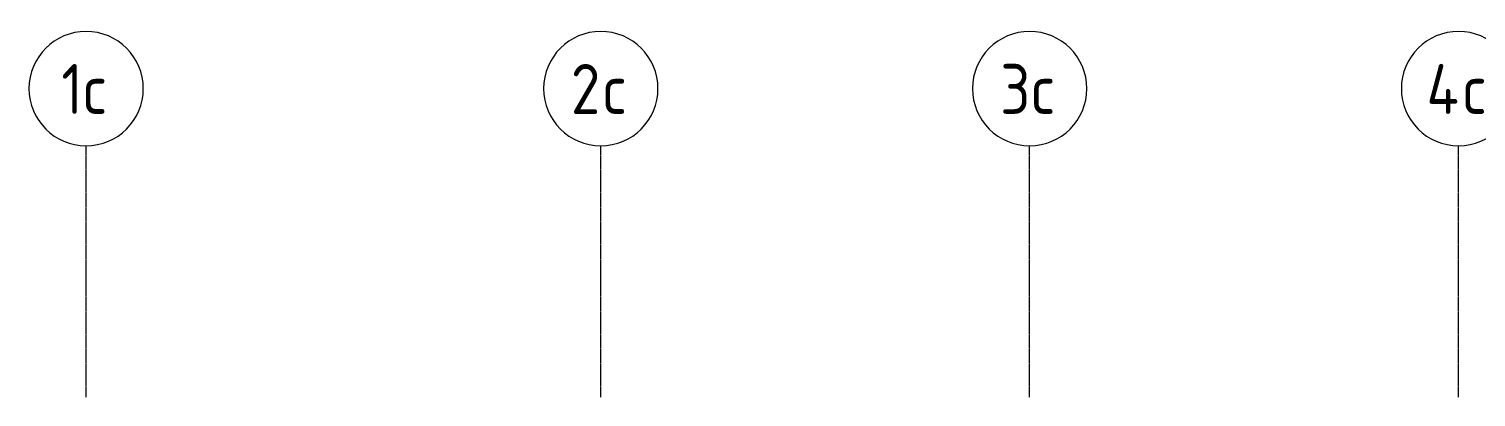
# Model space of a CAD drawing. Header units: millimetres. Extents: x -500089 to 1469082, y -290736 to 166440.
# Drawn here: x 1166854 to 1187099, y -3520 to 1633 of the extents above; entities that cross this region are included whole.
import ezdxf

# ---------------------------------------------------------------- set-up
doc = ezdxf.new("R2010")
doc.units = ezdxf.units.MM
doc.linetypes.add('ASVP_Линия сетки', pattern=[25, 20, -2.5, 0, -2.5])
doc.layers.add('Оси', color=7, linetype='Continuous', lineweight=0)
doc.styles.add('GOST Common', font='', dxfattribs={"height": 250})
doc.styles.get('GOST Common').set_extended_font_data('GOST Common')

# ---------------------------------------------------------------- blocks, each defined once
blk = doc.blocks.new('Ось сетки - Круг_Ø8 мм-V2539-З Этаж 01')
at = {"layer": 'Оси'}
for start, end in [(360, 180), (180, 360)]:
    blk.add_arc((0, 0), 4, start, end, dxfattribs=at)
blk = doc.blocks.new('АР_СОШ_Верзилово_Сущ_Здание_rvt-2-З Этаж 01')
at = {"layer": 'Оси', "linetype": 'ASVP_Линия сетки'}
for p, q in [((55800, 70051), (55800, 73568)), ((63000, 70051), (63000, 73568)), ((69000, 70051), (69000, 73568)), ((75000, 70051), (75000, 73568))]:
    blk.add_line(p, q, dxfattribs=at)
at = {"lineweight": 5, "xscale": 199.9999999999999, "yscale": 199.9999999999999, "zscale": 199.9999999999999}
for p in [(55800, 74368), (63000, 74368), (69000, 74368), (75000, 74368)]:
    blk.add_blockref('Ось сетки - Круг_Ø8 мм-V2539-З Этаж 01', p, dxfattribs=at)
at = {"layer": 'Оси', "char_height": 700, "attachment_point": 1, "style": 'GOST Common'}
for s, insert, width in [('\\fGOST Common|b0|i0|c204|p34|;\\W.9;1', (55454, 74713), 375.19), ('\\fGOST Common|b0|i0|c204|p34|;\\W.9;2', (62582, 74713), 548.35), ('\\fGOST Common|b0|i0|c204|p34|;\\W.9;3', (68588, 74713), 533.92), ('\\fGOST Common|b0|i0|c204|p34|;\\W.9;4', (74552, 74713), 620.51), ('\\fGOST Common|b0|i0|c204|p34|;\\W.9;с', (55763, 74713), 461.77), ('\\fGOST Common|b0|i0|c204|p34|;\\W.9;с', (63034, 74713), 461.77), ('\\fGOST Common|b0|i0|c204|p34|;\\W.9;с', (69028, 74713), 461.77), ('\\fGOST Common|b0|i0|c204|p34|;\\W.9;с', (75064, 74713), 461.77)]:
    blk.add_mtext(s, dxfattribs=dict(at, insert=insert, width=width))
blk = doc.blocks.new('Ось сетки - Круг_Ø8 мм-6577-З Этаж 01')
at = {"layer": 'Оси'}
for start, end in [(360, 180), (180, 360)]:
    blk.add_arc((0, 0), 4, start, end, dxfattribs=at)

msp = doc.modelspace()

# ---------------------------------------------------------------- block references
msp.add_blockref('АР_СОШ_Верзилово_Сущ_Здание_rvt-2-З Этаж 01', (1111853.585, -73570.488))
at = {"layer": 'Оси', "xscale": 199.9999999999999, "yscale": 199.9999999999999, "zscale": 199.9999999999999}
msp.add_blockref('Ось сетки - Круг_Ø8 мм-6577-З Этаж 01', (1167653.585, 797.565), dxfattribs=at)

# ---------------------------------------------------------------- texts
at = {"layer": 'Оси', "char_height": 700, "attachment_point": 1, "style": 'GOST Common'}
for s, insert, width in [('\\fGOST Common|b0|i0|c204|p34|;\\W.9;1', (1167307.224, 1142.631), 375.18975), ('\\fGOST Common|b0|i0|c204|p34|;\\W.9;с', (1167616.787, 1142.631), 461.772)]:
    msp.add_mtext(s, dxfattribs=dict(at, insert=insert, width=width))

doc.saveas('drawing.dxf')
